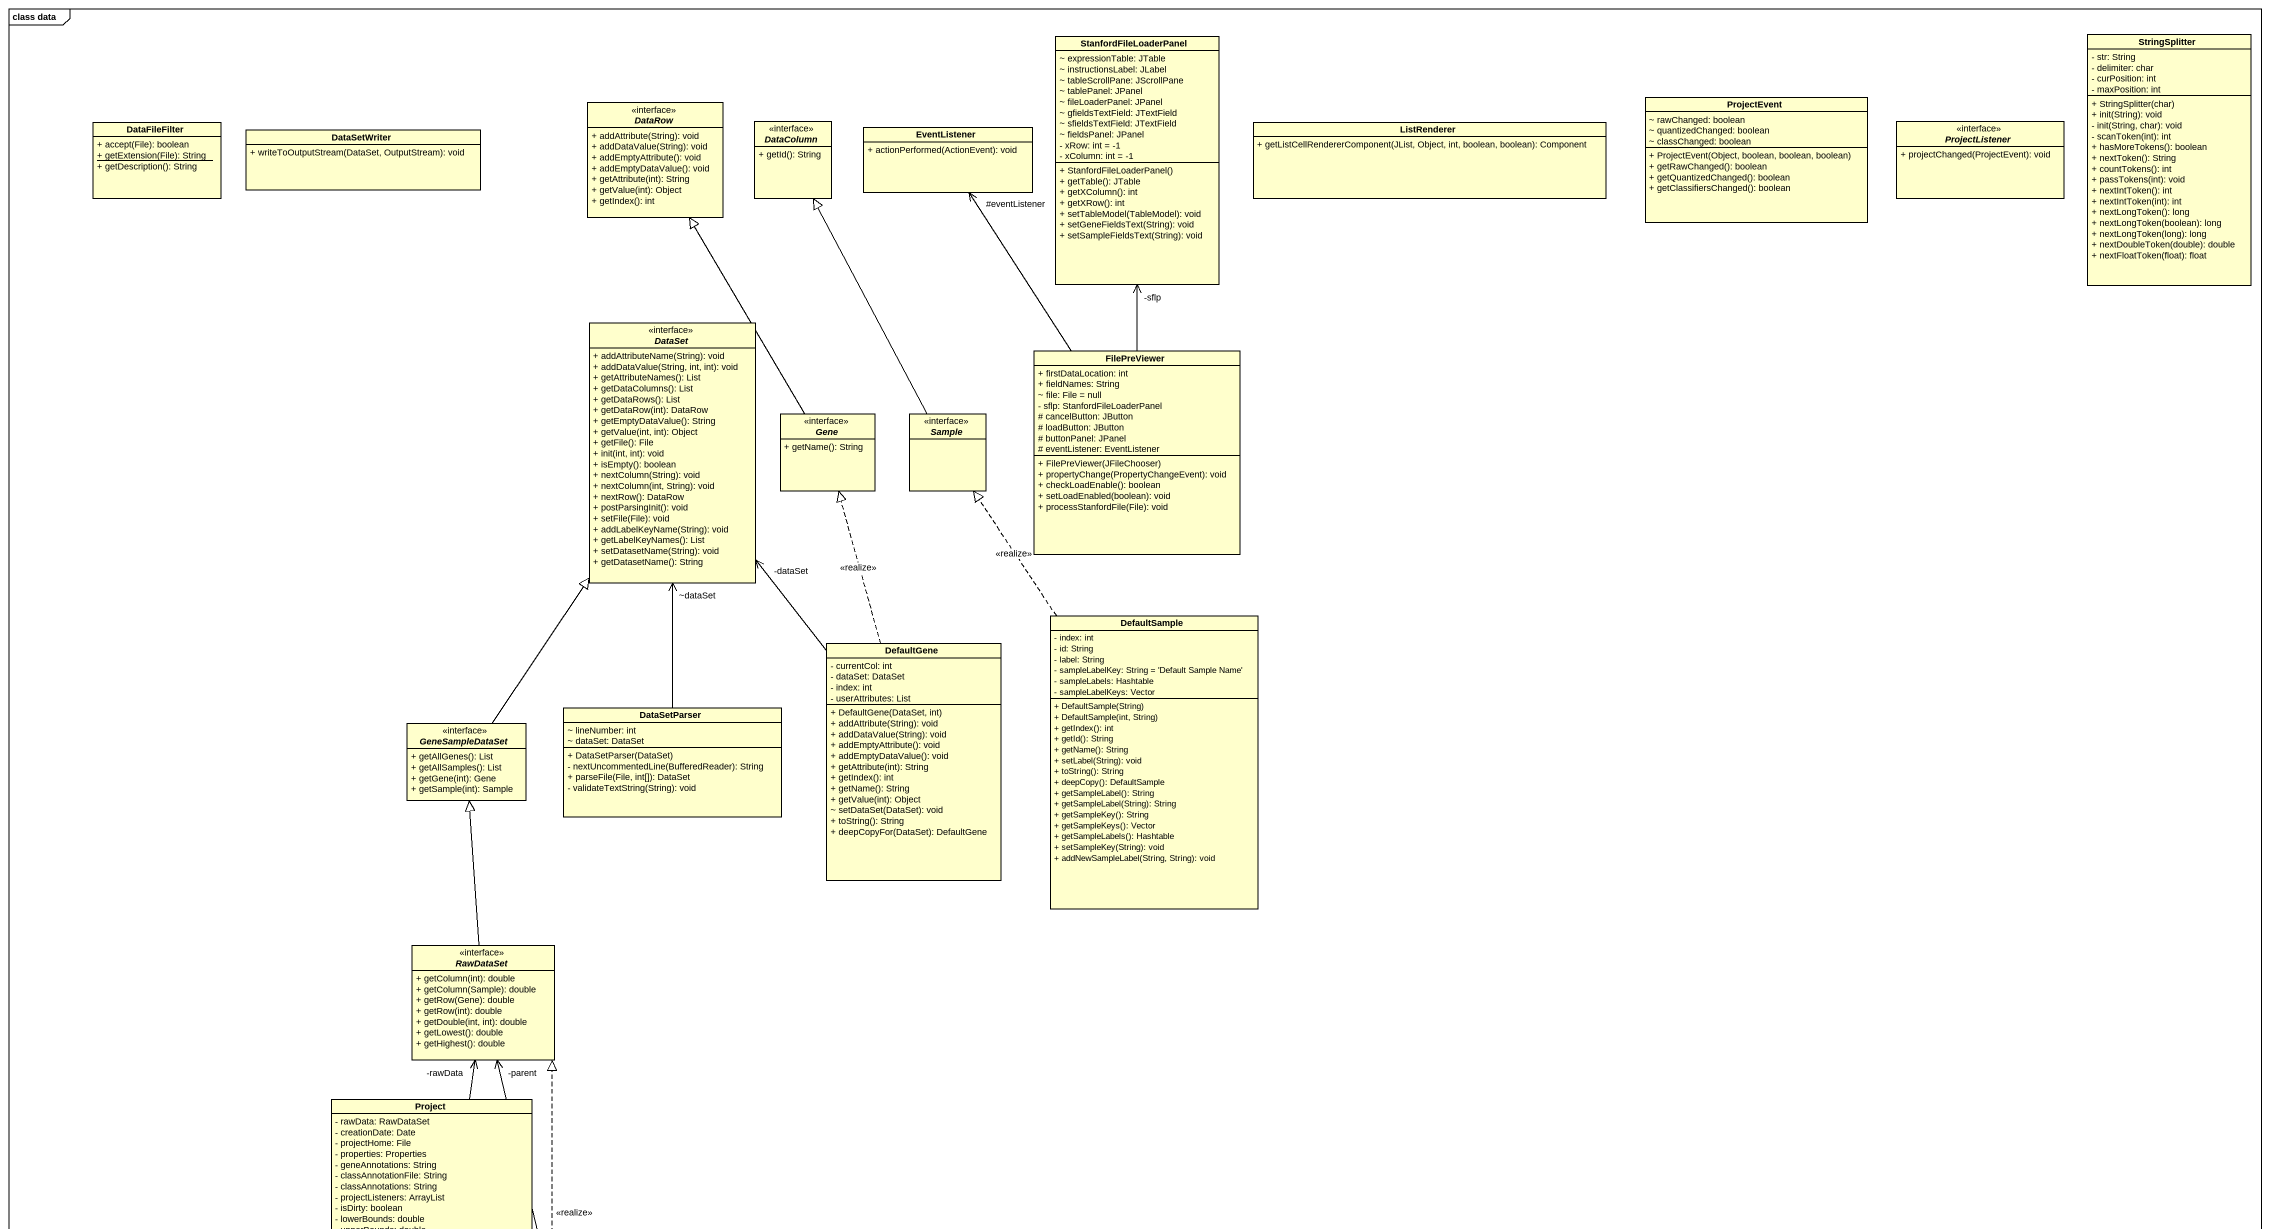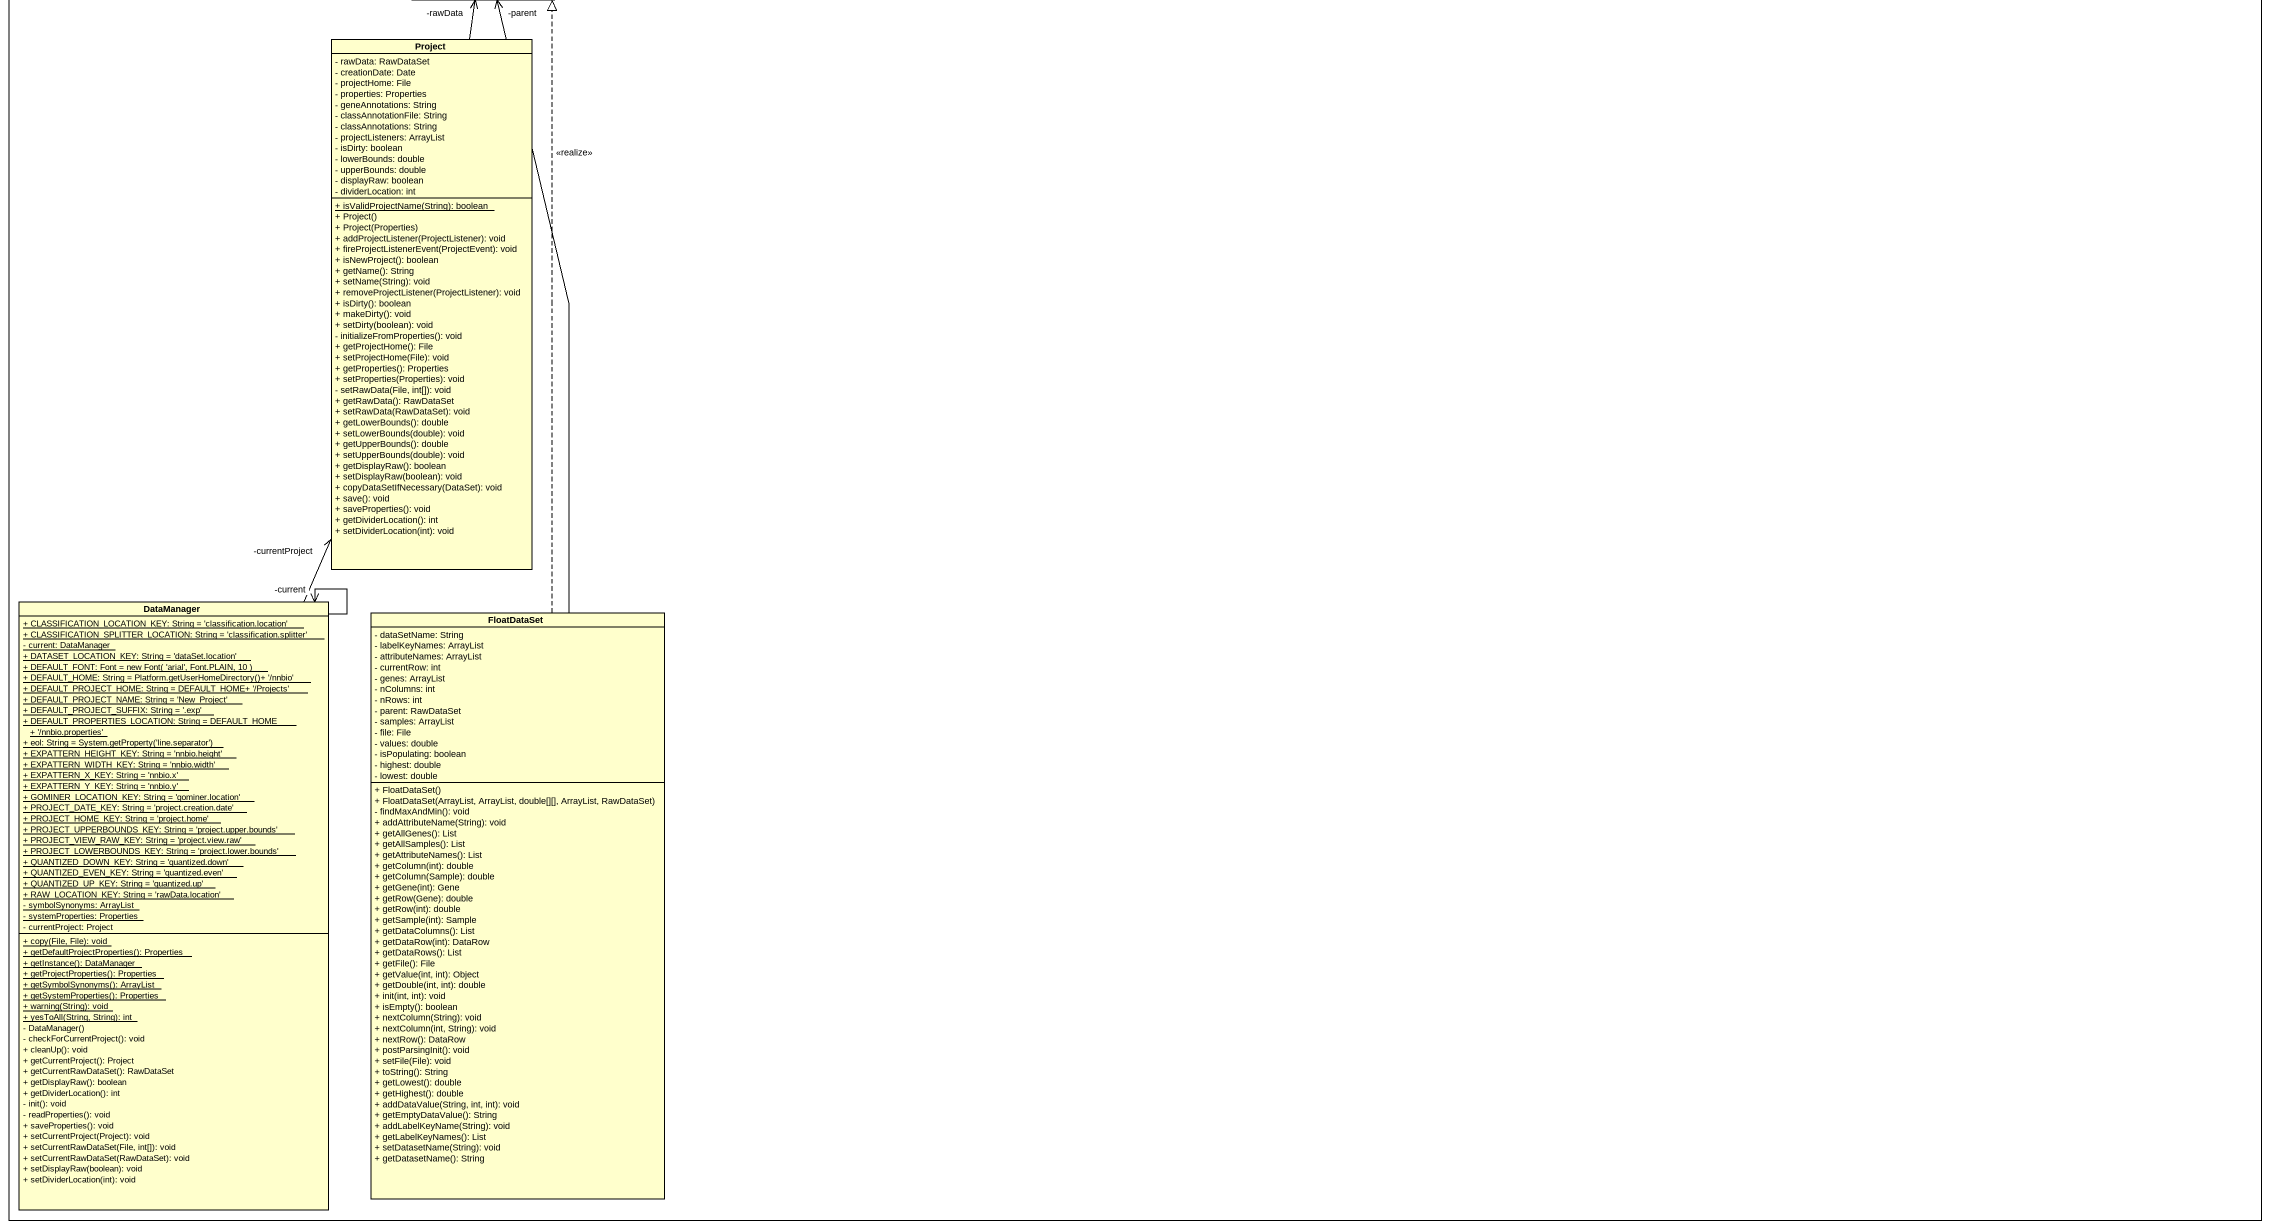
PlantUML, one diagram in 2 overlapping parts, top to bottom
@startuml
mainframe class data
hide circle
hide empty members
skinparam classAttributeIconSize 0
class StanfordFileLoaderPanel {
  ~ expressionTable: JTable
  ~ instructionsLabel: JLabel
  ~ tableScrollPane: JScrollPane
  ~ tablePanel: JPanel
  ~ fileLoaderPanel: JPanel
  ~ gfieldsTextField: JTextField
  ~ sfieldsTextField: JTextField
  ~ fieldsPanel: JPanel
  - xRow: int = -1
  - xColumn: int = -1
  + StanfordFileLoaderPanel()
  + getTable(): JTable
  + getXColumn(): int
  + getXRow(): int
  + setTableModel(TableModel): void
  + setGeneFieldsText(String): void
  + setSampleFieldsText(String): void
}
class StringSplitter {
  - str: String
  - delimiter: char
  - curPosition: int
  - maxPosition: int
  + StringSplitter(char)
  + init(String): void
  - init(String, char): void
  - scanToken(int): int
  + hasMoreTokens(): boolean
  + nextToken(): String
  + countTokens(): int
  + passTokens(int): void
  + nextIntToken(): int
  + nextIntToken(int): int
  + nextLongToken(): long
  + nextLongToken(boolean): long
  + nextLongToken(long): long
  + nextDoubleToken(double): double
  + nextFloatToken(float): float
}
class ProjectEvent {
  ~ rawChanged: boolean
  ~ quantizedChanged: boolean
  ~ classChanged: boolean
  + ProjectEvent(Object, boolean, boolean, boolean)
  + getRawChanged(): boolean
  + getQuantizedChanged(): boolean
  + getClassifiersChanged(): boolean
}
class DataFileFilter {
  + accept(File): boolean
  {static} + getExtension(File): String
  + getDescription(): String
}
class DataSetWriter {
  + writeToOutputStream(DataSet, OutputStream): void
}
interface DataRow <<interface>> {
  + addAttribute(String): void
  + addDataValue(String): void
  + addEmptyAttribute(): void
  + addEmptyDataValue(): void
  + getAttribute(int): String
  + getValue(int): Object
  + getIndex(): int
}
interface DataColumn <<interface>> {
  + getId(): String
}
class EventListener {
  + actionPerformed(ActionEvent): void
}
class ListRenderer {
  + getListCellRendererComponent(JList, Object, int, boolean, boolean): Component
}
interface ProjectListener <<interface>> {
  + projectChanged(ProjectEvent): void
}
interface DataSet <<interface>> {
  + addAttributeName(String): void
  + addDataValue(String, int, int): void
  + getAttributeNames(): List
  + getDataColumns(): List
  + getDataRows(): List
  + getDataRow(int): DataRow
  + getEmptyDataValue(): String
  + getValue(int, int): Object
  + getFile(): File
  + init(int, int): void
  + isEmpty(): boolean
  + nextColumn(String): void
  + nextColumn(int, String): void
  + nextRow(): DataRow
  + postParsingInit(): void
  + setFile(File): void
  + addLabelKeyName(String): void
  + getLabelKeyNames(): List
  + setDatasetName(String): void
  + getDatasetName(): String
}
class FilePreViewer {
  + firstDataLocation: int
  + fieldNames: String
  ~ file: File = null
  - sflp: StanfordFileLoaderPanel
  # cancelButton: JButton
  # loadButton: JButton
  # buttonPanel: JPanel
  # eventListener: EventListener
  + FilePreViewer(JFileChooser)
  + propertyChange(PropertyChangeEvent): void
  + checkLoadEnable(): boolean
  + setLoadEnabled(boolean): void
  + processStanfordFile(File): void
}
interface Gene <<interface>> {
  + getName(): String
}
interface Sample <<interface>>
class DefaultGene {
  - currentCol: int
  - dataSet: DataSet
  - index: int
  - userAttributes: List
  + DefaultGene(DataSet, int)
  + addAttribute(String): void
  + addDataValue(String): void
  + addEmptyAttribute(): void
  + addEmptyDataValue(): void
  + getAttribute(int): String
  + getIndex(): int
  + getName(): String
  + getValue(int): Object
  ~ setDataSet(DataSet): void
  + toString(): String
  + deepCopyFor(DataSet): DefaultGene
}
class DefaultSample {
  - index: int
  - id: String
  - label: String
  - sampleLabelKey: String = 'Default Sample Name'
  - sampleLabels: Hashtable
  - sampleLabelKeys: Vector
  + DefaultSample(String)
  + DefaultSample(int, String)
  + getIndex(): int
  + getId(): String
  + getName(): String
  + setLabel(String): void
  + toString(): String
  + deepCopy(): DefaultSample
  + getSampleLabel(): String
  + getSampleLabel(String): String
  + getSampleKey(): String
  + getSampleKeys(): Vector
  + getSampleLabels(): Hashtable
  + setSampleKey(String): void
  + addNewSampleLabel(String, String): void
}
class DataSetParser {
  ~ lineNumber: int
  ~ dataSet: DataSet
  + DataSetParser(DataSet)
  - nextUncommentedLine(BufferedReader): String
  + parseFile(File, int[]): DataSet
  - validateTextString(String): void
}
interface GeneSampleDataSet <<interface>> {
  + getAllGenes(): List
  + getAllSamples(): List
  + getGene(int): Gene
  + getSample(int): Sample
}
interface RawDataSet <<interface>> {
  + getColumn(int): double
  + getColumn(Sample): double
  + getRow(Gene): double
  + getRow(int): double
  + getDouble(int, int): double
  + getLowest(): double
  + getHighest(): double
}
class Project {
  - rawData: RawDataSet
  - creationDate: Date
  - projectHome: File
  - properties: Properties
  - geneAnnotations: String
  - classAnnotationFile: String
  - classAnnotations: String
  - projectListeners: ArrayList
  - isDirty: boolean
  - lowerBounds: double
  - upperBounds: double
  - displayRaw: boolean
  - dividerLocation: int
  {static} + isValidProjectName(String): boolean
  + Project()
  + Project(Properties)
  + addProjectListener(ProjectListener): void
  + fireProjectListenerEvent(ProjectEvent): void
  + isNewProject(): boolean
  + getName(): String
  + setName(String): void
  + removeProjectListener(ProjectListener): void
  + isDirty(): boolean
  + makeDirty(): void
  + setDirty(boolean): void
  - initializeFromProperties(): void
  + getProjectHome(): File
  + setProjectHome(File): void
  + getProperties(): Properties
  + setProperties(Properties): void
  - setRawData(File, int[]): void
  + getRawData(): RawDataSet
  + setRawData(RawDataSet): void
  + getLowerBounds(): double
  + setLowerBounds(double): void
  + getUpperBounds(): double
  + setUpperBounds(double): void
  + getDisplayRaw(): boolean
  + setDisplayRaw(boolean): void
  + copyDataSetIfNecessary(DataSet): void
  + save(): void
  + saveProperties(): void
  + getDividerLocation(): int
  + setDividerLocation(int): void
}
class DataManager {
  {static} + CLASSIFICATION_LOCATION_KEY: String = 'classification.location'
  {static} + CLASSIFICATION_SPLITTER_LOCATION: String = 'classification.splitter'
  {static} - current: DataManager
  {static} + DATASET_LOCATION_KEY: String = 'dataSet.location'
  {static} {field} + DEFAULT_FONT: Font = new Font( 'arial', Font.PLAIN, 10 )
  {static} {field} + DEFAULT_HOME: String = Platform.getUserHomeDirectory()+ '/nnbio'
  {static} + DEFAULT_PROJECT_HOME: String = DEFAULT_HOME+ '/Projects'
  {static} + DEFAULT_PROJECT_NAME: String = 'New_Project'
  {static} + DEFAULT_PROJECT_SUFFIX: String = '.exp'
  {static} + DEFAULT_PROPERTIES_LOCATION: String = DEFAULT_HOME + '/nnbio.properties'
  {static} {field} + eol: String = System.getProperty('line.separator')
  {static} + EXPATTERN_HEIGHT_KEY: String = 'nnbio.height'
  {static} + EXPATTERN_WIDTH_KEY: String = 'nnbio.width'
  {static} + EXPATTERN_X_KEY: String = 'nnbio.x'
  {static} + EXPATTERN_Y_KEY: String = 'nnbio.y'
  {static} + GOMINER_LOCATION_KEY: String = 'gominer.location'
  {static} + PROJECT_DATE_KEY: String = 'project.creation.date'
  {static} + PROJECT_HOME_KEY: String = 'project.home'
  {static} + PROJECT_UPPERBOUNDS_KEY: String = 'project.upper.bounds'
  {static} + PROJECT_VIEW_RAW_KEY: String = 'project.view.raw'
  {static} + PROJECT_LOWERBOUNDS_KEY: String = 'project.lower.bounds'
  {static} + QUANTIZED_DOWN_KEY: String = 'quantized.down'
  {static} + QUANTIZED_EVEN_KEY: String = 'quantized.even'
  {static} + QUANTIZED_UP_KEY: String = 'quantized.up'
  {static} + RAW_LOCATION_KEY: String = 'rawData.location'
  {static} - symbolSynonyms: ArrayList
  {static} - systemProperties: Properties
  - currentProject: Project
  {static} + copy(File, File): void
  {static} + getDefaultProjectProperties(): Properties
  {static} + getInstance(): DataManager
  {static} + getProjectProperties(): Properties
  {static} + getSymbolSynonyms(): ArrayList
  {static} + getSystemProperties(): Properties
  {static} + warning(String): void
  {static} + yesToAll(String, String): int
  - DataManager()
  - checkForCurrentProject(): void
  + cleanUp(): void
  + getCurrentProject(): Project
  + getCurrentRawDataSet(): RawDataSet
  + getDisplayRaw(): boolean
  + getDividerLocation(): int
  - init(): void
  - readProperties(): void
  + saveProperties(): void
  + setCurrentProject(Project): void
  + setCurrentRawDataSet(File, int[]): void
  + setCurrentRawDataSet(RawDataSet): void
  + setDisplayRaw(boolean): void
  + setDividerLocation(int): void
}
class FloatDataSet {
  - dataSetName: String
  - labelKeyNames: ArrayList
  - attributeNames: ArrayList
  - currentRow: int
  - genes: ArrayList
  - nColumns: int
  - nRows: int
  - parent: RawDataSet
  - samples: ArrayList
  - file: File
  - values: double
  - isPopulating: boolean
  - highest: double
  - lowest: double
  + FloatDataSet()
  + FloatDataSet(ArrayList, ArrayList, double[][], ArrayList, RawDataSet)
  - findMaxAndMin(): void
  + addAttributeName(String): void
  + getAllGenes(): List
  + getAllSamples(): List
  + getAttributeNames(): List
  + getColumn(int): double
  + getColumn(Sample): double
  + getGene(int): Gene
  + getRow(Gene): double
  + getRow(int): double
  + getSample(int): Sample
  + getDataColumns(): List
  + getDataRow(int): DataRow
  + getDataRows(): List
  + getFile(): File
  + getValue(int, int): Object
  + getDouble(int, int): double
  + init(int, int): void
  + isEmpty(): boolean
  + nextColumn(String): void
  + nextColumn(int, String): void
  + nextRow(): DataRow
  + postParsingInit(): void
  + setFile(File): void
  + toString(): String
  + getLowest(): double
  + getHighest(): double
  + addDataValue(String, int, int): void
  + getEmptyDataValue(): String
  + addLabelKeyName(String): void
  + getLabelKeyNames(): List
  + setDatasetName(String): void
  + getDatasetName(): String
}
FilePreViewer -up-> "-sflp" StanfordFileLoaderPanel
FilePreViewer -up-> "#eventListener" EventListener
Gene -up-|> DataRow
Sample -up-|> DataColumn
DefaultGene -up-> "-dataSet" DataSet
DefaultGene .up.|> Gene : <<realize>>
DefaultSample .up.|> Sample : <<realize>>
DataSetParser -up-> "~dataSet" DataSet
GeneSampleDataSet -up-|> DataSet
RawDataSet -up-|> GeneSampleDataSet
Project -up-> "-rawData" RawDataSet
DataManager -up-> "-currentProject" Project
DataManager --> "-current" DataManager
FloatDataSet -up-> "-parent" RawDataSet
FloatDataSet .up.|> RawDataSet : <<realize>>
@enduml
